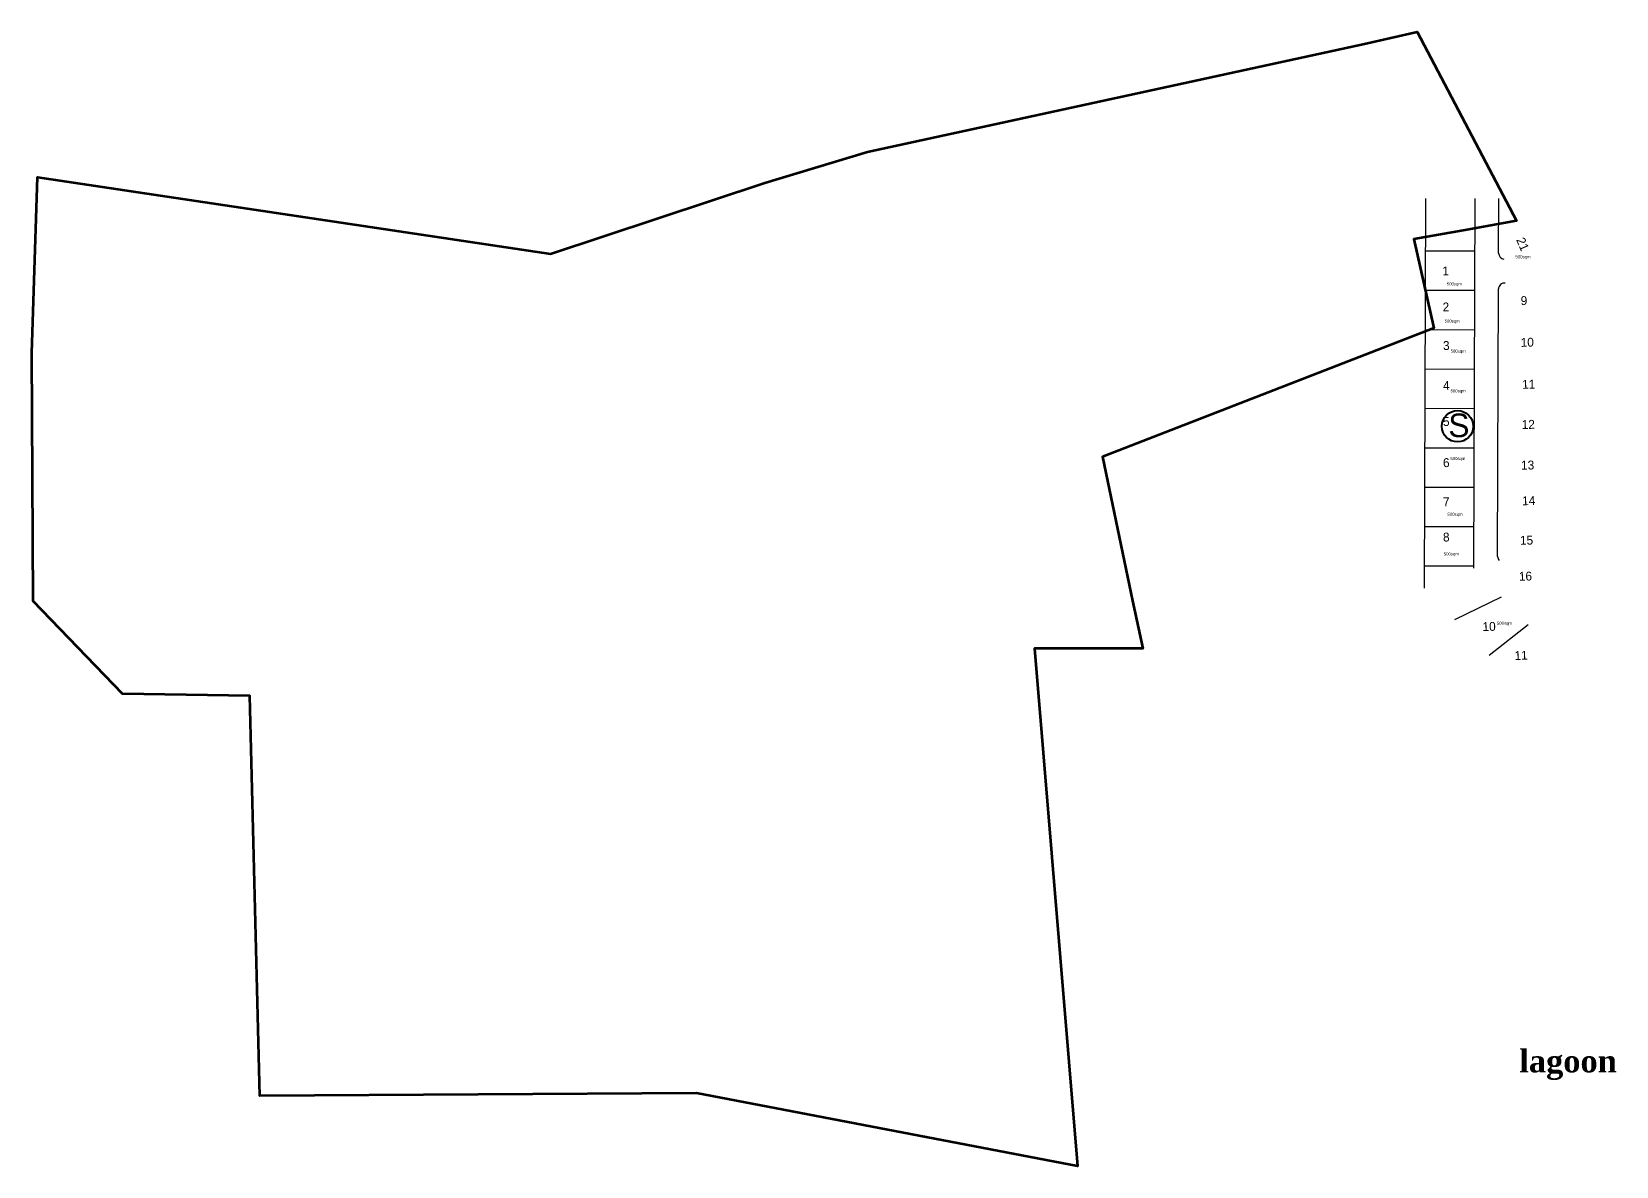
# Model space of a CAD drawing. Header units: metres. Extents: x 527079 to 600981, y 729644 to 782828.
# Drawn here: x 593249 to 594054, y 731596 to 732173 of the extents above; entities that cross this region are included whole.
import ezdxf

# ---------------------------------------------------------------- set-up
doc = ezdxf.new("R2010")
doc.units = ezdxf.units.M
doc.header["$MEASUREMENT"] = 0
doc.layers.add('KETU_EPE_BOUNDARY', color=7, linetype='Continuous', lineweight=140, true_color=0xffffff)
doc.layers.add('RESIDENTIAL', color=28, linetype='Continuous', lineweight=13)

msp = doc.modelspace()

# ---------------------------------------------------------------- linework, layer by layer
at = {"color": 1}
for p, q in [((593956.60251, 731889.99361), (593957.25872, 732087.94235)), ((593989.39606, 731856.0349), (594009.10911, 731871.61034))]:
    msp.add_line(p, q, dxfattribs=at)
for p, q in [((593981.63602, 731900.05957), (593982.25858, 732087.85947)), ((593994.16672, 732060.12738), (593994.25852, 732087.81969)), ((593957.17028, 732061.26432), (593982.17066, 732061.33558)), ((593957.10398, 732041.26405), (593982.22767, 732041.33567)), ((593993.65614, 731906.10909), (593994.10649, 732041.95895)), ((593957.03768, 732021.26378), (593982.03805, 732021.33504)), ((593956.97138, 732001.26351), (593981.97175, 732001.33477)), ((593956.90507, 731981.26324), (593981.90545, 731981.3345)), ((593956.83877, 731961.26297), (593981.83915, 731961.33423)), ((593956.77247, 731941.2627), (593981.77284, 731941.33396)), ((593956.70617, 731921.26243), (593981.70654, 731921.33369)), ((593956.63987, 731901.26216), (593981.64024, 731901.33342)), ((593971.94131, 731874.10982), (593995.65559, 731885.54187))]:
    msp.add_line(p, q)
at = {"lineweight": 40}
msp.add_circle((593973.3128, 731972.21243), 7.95874, dxfattribs=at)
for centre, start, end in [((593997.1667, 732060.11744), 179.81006192, 262), ((593997.10647, 732041.94901), 82, 179.81006192), ((593996.65612, 731906.09914), 179.81006192, 224)]:
    msp.add_arc(centre, 3, start, end)
at = {"layer": 'KETU_EPE_BOUNDARY', "color": 1}
msp.add_lwpolyline([(593976.20652, 732071.64494), (593951.14305, 732067.26029), (593961.32405, 732022.09529), (593793.04163, 731956.62705), (593808.31528, 731883.48284), (593813.54081, 731859.40571), (593758.57352, 731859.27342), (593780.30908, 731596.34673), (593586.92369, 731633.45914), (593365.1479, 731632.11375), (593360.14991, 731835.26596), (593295.49212, 731836.38299), (593250.19532, 731883.32602), (593249.37923, 732009.48914), (593252.24776, 732098.66052), (593512.86992, 732059.80144), (593621.57853, 732095.91552), (593673.79511, 732111.52229), (593926.05864, 732166.4303), (593952.74829, 732172.61138), (594003.25105, 732076.50629)], close=True, dxfattribs=at)

# ---------------------------------------------------------------- texts
at = {"attachment_point": 1}
for s, width, gutter_width, heights, insert, char_height, rotation in [('{\\fCentury Gothic|b0|i0|c0|p34;21}', 7.3482261, 22.50867, [4.50173], (594007.14163, 732068.66333), 4.5017338, 293.17524242), ('{\\fCentury Gothic|b0|i0|c0|p34;1}', 7.3482261, 22.50867, [4.50173], (593965.49317, 732053.28092), 4.5017338, 1.35878801), ('{\\fCentury Gothic|b0|i0|c0|p34;9}', 7.3482261, 22.50867, [4.50173], (594005.29999, 732038.22412), 4.5017338, 1.35878801), ('{\\fCentury Gothic|b0|i0|c0|p34;2}', 7.3482261, 22.50867, [4.50173], (593965.67762, 732035.01813), 4.5017338, 1.35878801), ('{\\fCentury Gothic|b0|i0|c0|p34;3}', 7.3482261, 22.50867, [4.50173], (593965.85721, 732015.43127), 4.5017338, 1.35878801), ('{\\fCentury Gothic|b0|i0|c0|p34;10}', 7.3482261, 22.50867, [4.50173], (594005.29999, 732017.0239), 4.5017338, 1.35878801), ('{\\fCentury Gothic|b0|i0|c0|p34;11}', 7.3482261, 22.50867, [4.50173], (594006.03794, 731995.71144), 4.5017338, 1.35878801), ('{\\fCentury Gothic|b0|i0|c0|p34;4}', 7.3482261, 22.50867, [4.50173], (593965.85721, 731995.07673), 4.5017338, 1.35878801), ('{\\fCentury Gothic|b0|i0|c0|p34;5}', 7.3482261, 22.50867, [4.50173], (593965.85721, 731976.82609), 4.5017338, 1.35878801), ('\\pxqc;S', 30.3697849, 12.5, [-12], (593958.81646, 731978.69274), 12, 359.99244299), ('{\\fCentury Gothic|b0|i0|c0|p34;12}', 7.3482261, 22.50867, [4.50173], (594005.85374, 731975.29593), 4.5017338, 1.35878801), ('{\\fCentury Gothic|b0|i0|c0|p34;6}', 7.3482261, 22.50867, [4.50173], (593965.85721, 731955.93361), 4.5017338, 1.35878801), ('{\\fCentury Gothic|b0|i0|c0|p34;13}', 7.3482261, 22.50867, [4.50173], (594005.48479, 731954.64876), 4.5017338, 1.35878801), ('{\\fCentury Gothic|b0|i0|c0|p34;7}', 7.3482261, 22.50867, [4.50173], (593965.85721, 731936.02385), 4.5017338, 1.35878801), ('{\\fCentury Gothic|b0|i0|c0|p34;14}', 7.3482261, 22.50867, [4.50173], (594006.03824, 731936.58249), 4.5017338, 1.35878801), ('{\\fCentury Gothic|b0|i0|c0|p34;8}', 7.3482261, 22.50867, [4.50173], (593965.85721, 731918.14193), 4.5017338, 1.35878801), ('{\\fCentury Gothic|b0|i0|c0|p34;15}', 7.3482261, 22.50867, [4.50173], (594004.93134, 731916.48838), 4.5017338, 1.35878801), ('{\\fCentury Gothic|b0|i0|c0|p34;16}', 7.3482261, 22.50867, [4.50173], (594004.37785, 731898.23776), 4.5017338, 1.35878801), ('{\\fCentury Gothic|b0|i0|c0|p34;10}', 7.3482261, 22.50867, [4.50173], (593985.9206, 731872.6767), 4.5017338, 1.35878801), ('{\\fCentury Gothic|b0|i0|c0|p34;11}', 7.3482261, 22.50867, [4.50173], (594002.1754, 731858.01167), 4.5017338, 1.35878801)]:
    msp.add_mtext_dynamic_manual_height_columns(s, width=width, gutter_width=gutter_width, heights=heights, dxfattribs=dict(at, insert=insert, char_height=char_height, rotation=rotation))
at = {"char_height": 2.86, "width": 37.205121, "attachment_point": 1, "rotation": 359.99244299}
for insert in [(594002.704, 732059.07569), (593967.87874, 732045.27375), (593966.75702, 732026.39816), (593969.76354, 732011.20336), (593969.76086, 731990.96202), (593969.65142, 731956.60682), (593968.2026, 731928.27891), (593966.30771, 731908.14631), (593993.28927, 731872.94047)]:
    msp.add_mtext('{\\fCentury Gothic|b0|i0|c0|p34;\\H0.54545x;500sqm\\H1.83333x;\\P}', dxfattribs=dict(at, insert=insert))
at = {"layer": 'RESIDENTIAL', "color": 0, "linetype": 'ByBlock', "ltscale": 8.9, "insert": (594004.66438, 731655.61421), "char_height": 11.5666422, "attachment_point": 1, "rotation": 0.00261964}
msp.add_mtext_dynamic_manual_height_columns('{\\fBatang|b1|i0|c0|p18;lagoon}', width=1062.266482, gutter_width=0.00156, heights=[-15.42219], dxfattribs=at)

doc.saveas('drawing.dxf')
